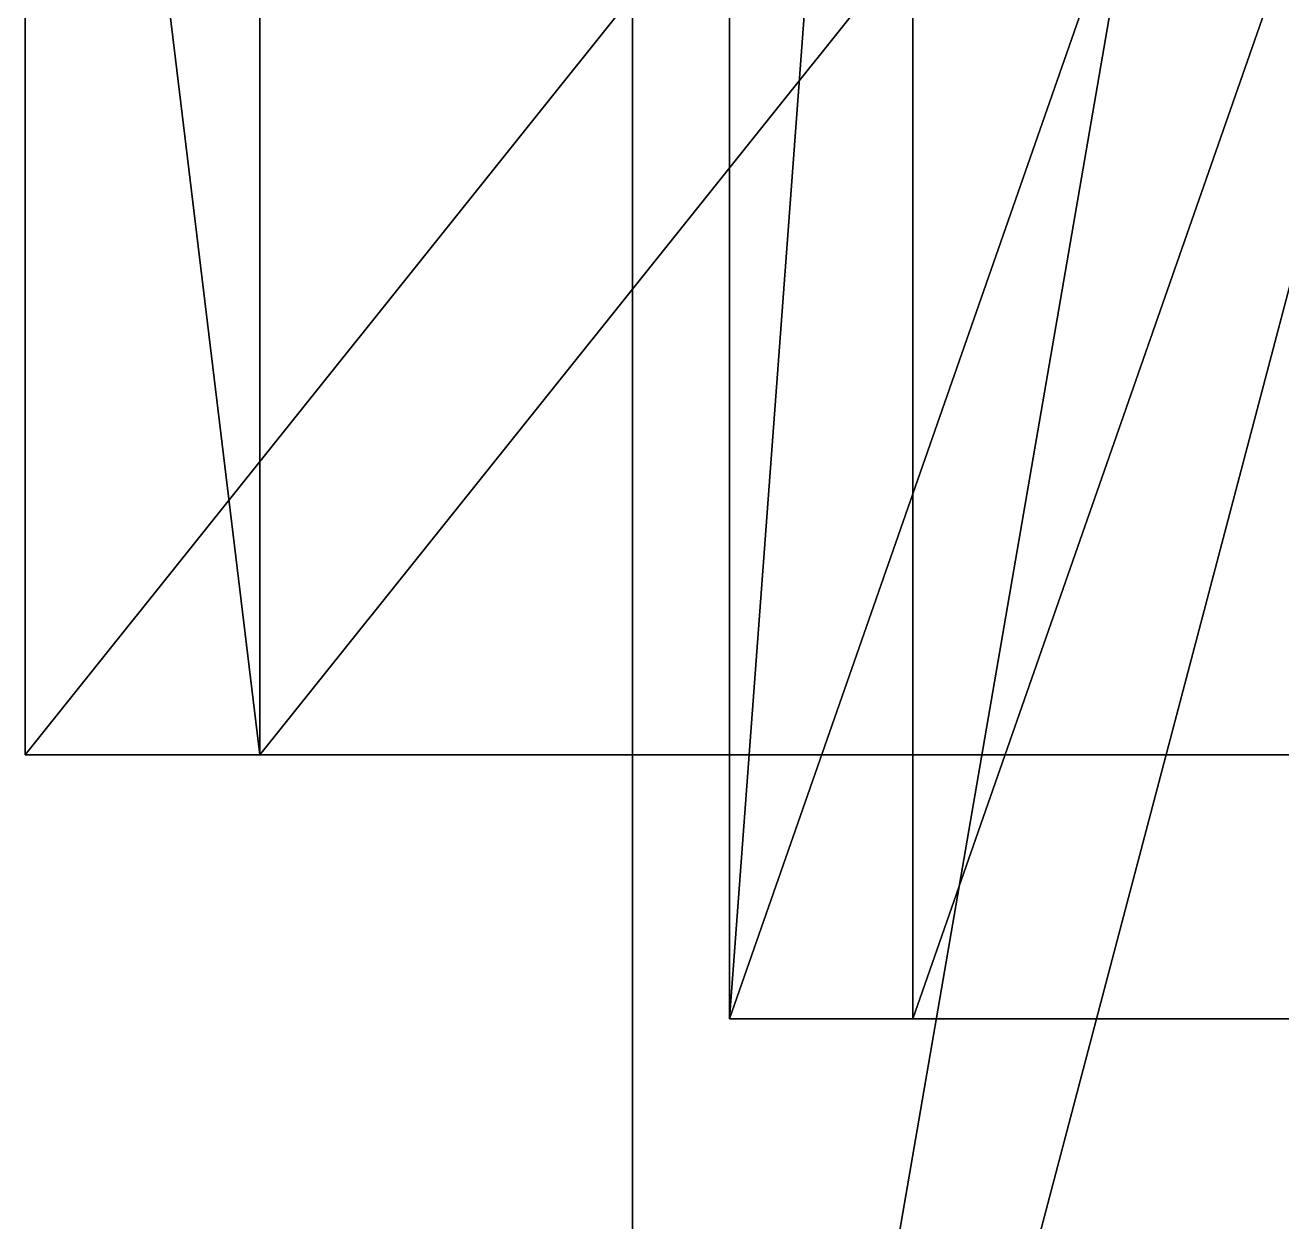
# Model space of a CAD drawing. Header units: millimetres. Extents: x -510 to 550, y -577 to 577.
# Drawn here: x -234.7 to -163.3, y -81.5 to -13.5 of the extents above; entities that cross this region are included whole.
import ezdxf

# ---------------------------------------------------------------- set-up
doc = ezdxf.new("R2010")
doc.units = ezdxf.units.MM
for name, color, linetype, true_color in [('base_visual_3', 7, 'Continuous', 0x1f2b36), ('base_visual_5', 7, 'Continuous', 0x1f2b36), ('rgbd_camera_housing', 7, 'Continuous', 0x1a242e)]:
    doc.layers.add(name, color=color, linetype=linetype, true_color=true_color)

msp = doc.modelspace()

# ---------------------------------------------------------------- linework, layer by layer
at = {"layer": 'base_visual_3', "true_color": 0x1f2b36}
for points in [[(-200.16, -170, 494.023), (-141.478, -170, 506.53), (-141.478, 170, 506.53)], [(-200.16, -170, 494.023), (-141.478, 170, 506.53), (-200.16, 170, 494.023)], [(-110.522, 170, 73.47), (-110.522, -170, 73.47), (-200.16, -170, 494.023)], [(-110.522, 170, 73.47), (-200.16, -170, 494.023), (-200.16, 170, 494.023)]]:
    msp.add_3dface(points, dxfattribs=at)
at = {"layer": 'base_visual_5', "true_color": 0x1f2b36}
for points in [[(-194.662, -70, 564.239), (-145.761, -70, 574.662), (-145.761, 70, 574.662)], [(-194.662, -70, 564.239), (-145.761, 70, 574.662), (-194.662, 70, 564.239)], [(-184.239, 70, 515.338), (-184.239, -70, 515.338), (-194.662, -70, 564.239)], [(-184.239, 70, 515.338), (-194.662, -70, 564.239), (-194.662, 70, 564.239)], [(-184.239, -70, 515.338), (-135.338, 70, 525.761), (-135.338, -70, 525.761)], [(-184.239, -70, 515.338), (-184.239, 70, 515.338), (-135.338, 70, 525.761)], [(-184.239, -70, 515.338), (-145.761, -70, 574.662), (-194.662, -70, 564.239)], [(-184.239, -70, 515.338), (-135.338, -70, 525.761), (-145.761, -70, 574.662)]]:
    msp.add_3dface(points, dxfattribs=at)
at = {"layer": 'rgbd_camera_housing', "true_color": 0x1a242e}
for points in [[(-234.682, -55, 1045.084), (-146.659, 55, 1026.322), (-146.659, -55, 1026.322)], [(-234.682, -55, 1045.084), (-234.682, 55, 1045.084), (-146.659, 55, 1026.322)], [(-234.682, 55, 1045.084), (-234.682, -55, 1045.084), (-221.341, -55, 1107.678)], [(-234.682, 55, 1045.084), (-221.341, -55, 1107.678), (-221.341, 55, 1107.678)], [(-221.341, -55, 1107.678), (-133.318, -55, 1088.916), (-133.318, 55, 1088.916)], [(-221.341, -55, 1107.678), (-133.318, 55, 1088.916), (-221.341, 55, 1107.678)], [(-234.682, -55, 1045.084), (-146.659, -55, 1026.322), (-133.318, -55, 1088.916)], [(-234.682, -55, 1045.084), (-133.318, -55, 1088.916), (-221.341, -55, 1107.678)]]:
    msp.add_3dface(points, dxfattribs=at)

doc.saveas('drawing.dxf')
